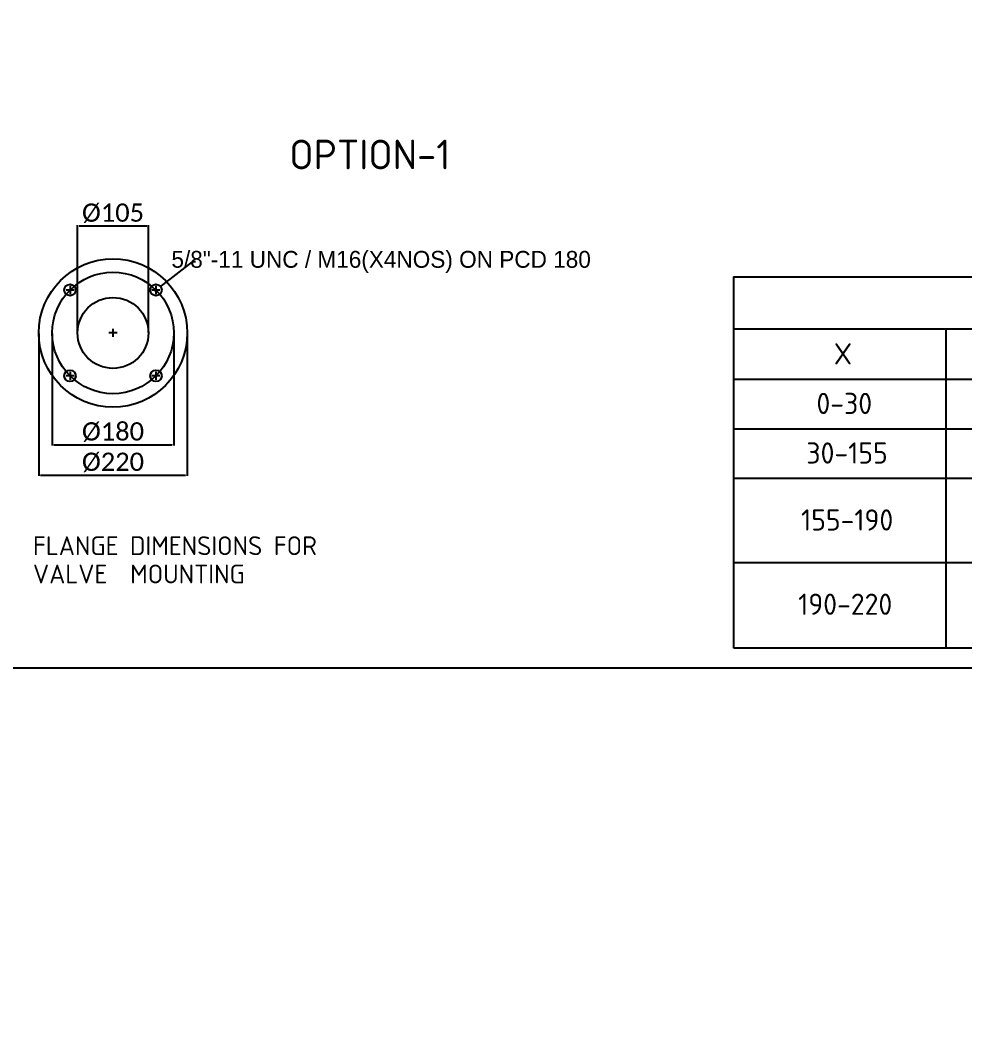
# Model space of a CAD drawing. Header units: millimetres. Extents: x 0 to 4637, y 0 to 3023.
# Drawn here: x 1315 to 2714, y 0 to 1512 of the extents above; entities that cross this region are included whole.
import ezdxf
from ezdxf import colors
from ezdxf.entities.mleader import LeaderData, LeaderLine
from ezdxf.enums import TextEntityAlignment as Align
from ezdxf.lldxf.tags import DXFTag
from ezdxf.math import Vec2, Vec3

# ---------------------------------------------------------------- set-up
doc = ezdxf.new("R2010")
doc.units = ezdxf.units.MM
for name, color, linetype in [('Default', 7, 'Continuous'), ('DV9_Default', 7, 'Continuous'), ('T-FLANGE_MOUNTIN', 7, 'Continuous')]:
    doc.layers.add(name, color=color, linetype=linetype)
doc.styles.add('SEACAD_Solid_Edge_ANSI', font='seans.ttf')
doc.styles.add('SEACAD_Solid_Edge_ISO', font='seiso.ttf')
doc.styles.get("Standard").update_dxf_attribs({"font": 'calibri.ttf'})
tags = doc.linetypes.add('CENTER2', pattern=[28.575, 19.05, -3.175, 3.175, -3.175]).pattern_tags.tags
tags[10:11] = [DXFTag(74, 4), DXFTag(75, 0), DXFTag(340, '0'), DXFTag(46, 0.0), DXFTag(50, 0.0), DXFTag(44, 0.0), DXFTag(45, 0.0)]
tags[8:9] = [DXFTag(74, 4), DXFTag(75, 0), DXFTag(340, '0'), DXFTag(46, 0.0), DXFTag(50, 0.0), DXFTag(44, 0.0), DXFTag(45, 0.0)]
tags[6:7] = [DXFTag(74, 4), DXFTag(75, 0), DXFTag(340, '0'), DXFTag(46, 0.0), DXFTag(50, 0.0), DXFTag(44, 0.0), DXFTag(45, 0.0)]
tags[4:5] = [DXFTag(74, 4), DXFTag(75, 0), DXFTag(340, '0'), DXFTag(46, 0.0), DXFTag(50, 0.0), DXFTag(44, 0.0), DXFTag(45, 0.0)]
tags = doc.linetypes.add('HIDDEN2', pattern=[4.7625, 3.175, -1.5875]).pattern_tags.tags
tags[6:7] = [DXFTag(74, 4), DXFTag(75, 0), DXFTag(340, '0'), DXFTag(46, 0.0), DXFTag(50, 0.0), DXFTag(44, 0.0), DXFTag(45, 0.0)]
tags[4:5] = [DXFTag(74, 4), DXFTag(75, 0), DXFTag(340, '0'), DXFTag(46, 0.0), DXFTag(50, 0.0), DXFTag(44, 0.0), DXFTag(45, 0.0)]
doc.dimstyles.new('ANSI_(mm)', dxfattribs={"dimtxt": 4.445, "dimasz": 4.445, "dimexe": 2.2225, "dimexo": 2.2225, "dimgap": 1.11125, "dimtad": 0, "dimtih": 1, "dimtoh": 1, "dimdec": 0, "dimlfac": 7.692308, "dimdsep": 46, "dimtxsty": 'SEACAD_Solid_Edge_ANSI', "dimblk1": '_SE_FILLED', "dimblk2": '_SE_FILLED', "dimsah": 1, "dimcen": 2.2225, "dimadec": 0, "dimazin": 0, "dimtfac": 0.8, "dimtdec": 3, "dimtofl": 0, "dimtmove": 0, "dimatfit": 3, "dimfxl": 1, "dimtolj": 1, "dimarcsym": 0})
doc.dimstyles.new('ISO-25', dxfattribs={"dimtxt": 2.5, "dimasz": 2.5, "dimexe": 1.25, "dimexo": 0.625, "dimtad": 1, "dimtxsty": 'Standard', "dimcen": 2.5, "dimadec": 0, "dimazin": 0, "dimtfac": 1, "dimtmove": 0, "dimatfit": 3, "dimfxl": 1, "dimarcsym": 0})

# ---------------------------------------------------------------- blocks, each defined once
blk = doc.blocks.new('SEANNOT_GROUP13')
at = {"layer": 'Default', "color": 7, "linetype": 'CENTER2'}
for p, q in [((96.35, 97.49), (96.35, 92.72)), ((98.73, 95.1), (93.97, 95.1))]:
    blk.add_line(p, q, dxfattribs=at)
blk = doc.blocks.new('SEANNOT_GROUP14')
at = {"layer": 'Default', "color": 7, "linetype": 'CENTER2'}
for p, q in [((121.81, 122.94), (121.81, 118.18)), ((124.19, 120.56), (119.43, 120.56))]:
    blk.add_line(p, q, dxfattribs=at)
blk = doc.blocks.new('SEANNOT_GROUP15')
at = {"layer": 'Default', "color": 7, "linetype": 'CENTER2'}
for p, q in [((70.9, 122.94), (70.9, 118.18)), ((73.28, 120.56), (68.51, 120.56))]:
    blk.add_line(p, q, dxfattribs=at)
blk = doc.blocks.new('SEANNOT_GROUP16')
at = {"layer": 'Default', "color": 7, "linetype": 'CENTER2'}
for p, q in [((73.28, 69.65), (68.51, 69.65)), ((70.9, 72.03), (70.9, 67.27))]:
    blk.add_line(p, q, dxfattribs=at)
blk = doc.blocks.new('SEANNOT_GROUP17')
at = {"layer": 'Default', "color": 7, "linetype": 'CENTER2'}
for p, q in [((124.19, 69.65), (119.43, 69.65)), ((121.81, 72.03), (121.81, 67.27))]:
    blk.add_line(p, q, dxfattribs=at)
blk = doc.blocks.new('SE')
at = {"layer": 'Default', "color": 7, "linetype": 'Continuous'}
for p, q in [((249.59, 80.2), (414.95, 80.2)), ((299.59, 80.2), (299.59, 68.31)), ((336.59, 80.2), (336.59, 68.31)), ((249.59, 68.31), (414.95, 68.31)), ((299.59, 68.31), (299.59, 56.61)), ((336.59, 68.31), (336.59, 56.61)), ((249.59, 56.61), (414.95, 56.61)), ((299.59, 56.61), (299.59, 44.9)), ((336.59, 56.61), (336.59, 44.9)), ((249.59, 44.9), (414.95, 44.9)), ((299.59, 44.9), (299.59, 25.01)), ((336.59, 44.9), (336.59, 25.01)), ((249.59, 25.01), (414.95, 25.01)), ((299.59, 25.01), (299.59, 4.77)), ((336.59, 25.01), (336.59, 4.77))]:
    blk.add_line(p, q, dxfattribs=at)
blk.add_lwpolyline([(249.59, 4.77), (249.59, 92.43), (414.95, 92.43), (414.95, 4.77), (249.59, 4.77)], dxfattribs=at)
at = {"layer": 'Default', "color": 7, "linetype": 'Continuous', "style": 'SEACAD_Solid_Edge_ISO'}
for s, p in [('                  DIMENSION                          REMARK', (251.7, 88.84)), ('X', (273.18, 76.78)), ('Y', (316.61, 76.78)), ('0-30', (269.08, 65.07)), ('257-286', (307.47, 65.07)), ('No Spare Required', (353.44, 65.07)), ('30-155', (266.7, 53.37)), ('257', (313.55, 53.37)), ('No Spare Required', (353.44, 53.37)), ('Order Spare ( 4 inch wall', (345.31, 41.66)), ('155-190', (265.45, 37.57)), ('257', (313.55, 37.57)), ('extension 41mm )', (355.54, 33.48)), ('Order Spare ( 4 inch wall', (345.31, 21.77)), ('190-220', (264.77, 17.68)), ('257', (313.55, 17.68)), ('extension 65mm )', (355.08, 13.59))]:
    blk.add_text(s, height=5, dxfattribs=at).set_placement(p, align=Align.TOP_LEFT)
blk = doc.blocks.new('SE12')
at = {"layer": 'DV9_Default', "color": 7, "linetype": 'HIDDEN2'}
blk.add_circle((96.35, 95.1), 36, dxfattribs=at)
at = {"layer": 'T-FLANGE_MOUNTIN', "color": 7, "linetype": 'Continuous'}
for centre, radius in [((96.35, 95.1), 44), ((70.9, 120.56), 3.4), ((121.81, 120.56), 3.4), ((96.35, 95.1), 21), ((70.9, 69.65), 3.4), ((121.81, 69.65), 3.4)]:
    blk.add_circle(centre, radius, dxfattribs=at)
blk = doc.blocks.new('_SE_FILLED')
at = {"color": 0}
blk.add_line((0, 0), (-1, 0), dxfattribs=at)
blk.add_solid([(0, 0), (-1, -0.1665), (-1, 0.1665), (0, 0)], dxfattribs=at)
blk = doc.blocks.new('*D89')
at = {"layer": 'Default', "color": 0, "linetype": 'Continuous', "lineweight": -2}
for p in [(1526.1, 1120.1), (1574.6, 1153.9)]:
    blk.add_line(p, (1570.2, 1153.9), dxfattribs=at)
at = {"layer": 'Default', "color": 0, "linetype": 'Continuous'}
for p, q in [((1513.6, 1112.2), (1518.1, 1112.2)), ((1515.8, 1110), (1515.8, 1114.5))]:
    blk.add_line(p, q, dxfattribs=at)
at = {"layer": 'Defpoints', "color": 0}
for p in [(1509.1, 1107.1), (1522.6, 1117.4)]:
    blk.add_point(p, dxfattribs=at)
at = {"layer": 'Default', "color": 0, "linetype": 'ByBlock', "lineweight": -2, "xscale": 4.445, "yscale": 4.445, "zscale": 4.445, "rotation": 217.4339760741913}
blk.add_blockref('_SE_FILLED', (1522.6, 1117.4), dxfattribs=at)
at = {"layer": 'Default', "color": 0, "insert": (1848.5, 1153.9), "char_height": 4.445, "attachment_point": 5, "style": 'SEACAD_Solid_Edge_ANSI'}
blk.add_mtext('\\A1;\\A1; {\\H5.624297x;5/8"-11 UNC / M16(X4NOS) ON PCD 180}', dxfattribs=at)
blk = doc.blocks.new('*D96')
at = {"color": 0, "lineweight": -2}
for p, q in [((1362.2, 1048), (1362.2, 881.7)), ((1542.2, 1048), (1542.2, 881.7)), ((1364.7, 882.9), (1539.7, 882.9))]:
    blk.add_line(p, q, dxfattribs=at)
at = {"color": 0}
for points in [[(1364.7, 883.3), (1364.7, 882.5), (1362.2, 882.9)], [(1539.7, 882.5), (1539.7, 883.3), (1542.2, 882.9)]]:
    blk.add_solid(points, dxfattribs=at)
at = {"layer": 'Defpoints', "color": 0}
for p in [(1362.2, 1048.6), (1542.2, 1048.6), (1542.2, 882.9)]:
    blk.add_point(p, dxfattribs=at)
at = {"color": 0, "insert": (1452.2, 901.7), "char_height": 2.5, "attachment_point": 5}
blk.add_mtext('{\\H10.8x;%%C180}', dxfattribs=at)
blk = doc.blocks.new('*D97')
at = {"color": 0, "lineweight": -2}
for p, q in [((1342.2, 1048), (1342.2, 836.7)), ((1562.2, 1048), (1562.2, 836.7)), ((1344.7, 837.9), (1559.7, 837.9))]:
    blk.add_line(p, q, dxfattribs=at)
at = {"color": 0}
for points in [[(1344.7, 838.3), (1344.7, 837.5), (1342.2, 837.9)], [(1559.7, 837.5), (1559.7, 838.3), (1562.2, 837.9)]]:
    blk.add_solid(points, dxfattribs=at)
at = {"layer": 'Defpoints', "color": 0}
for p in [(1342.2, 1048.6), (1562.2, 1048.6), (1562.2, 837.9)]:
    blk.add_point(p, dxfattribs=at)
at = {"color": 0, "insert": (1452.2, 856.7), "char_height": 2.5, "attachment_point": 5}
blk.add_mtext('{\\H10.8x;%%C220}', dxfattribs=at)
blk = doc.blocks.new('*D98')
at = {"color": 0, "lineweight": -2}
for p, q in [((1399.7, 1049.2), (1399.7, 1208.3)), ((1402.2, 1207.1), (1502.2, 1207.1)), ((1504.7, 1049.2), (1504.7, 1208.3))]:
    blk.add_line(p, q, dxfattribs=at)
at = {"color": 0}
for points in [[(1402.2, 1207.5), (1402.2, 1206.7), (1399.7, 1207.1)], [(1502.2, 1206.7), (1502.2, 1207.5), (1504.7, 1207.1)]]:
    blk.add_solid(points, dxfattribs=at)
at = {"layer": 'Defpoints', "color": 0}
for p in [(1504.7, 1207.1), (1399.7, 1048.6), (1504.7, 1048.6)]:
    blk.add_point(p, dxfattribs=at)
at = {"color": 0, "insert": (1452.2, 1225.9), "char_height": 2.5, "attachment_point": 5}
blk.add_mtext('{\\H10.8x;%%C105}', dxfattribs=at)

msp = doc.modelspace()

# ---------------------------------------------------------------- linework, layer by layer
msp.add_lwpolyline([(810.3822, 552.4492), (4637.0008, 552.4492), (4637.0008, 3023.4712), (810.3822, 3023.4712)], close=True)

# ---------------------------------------------------------------- block references
at = {"layer": 'Default', "color": 7, "linetype": 'Continuous', "xscale": 2.500000073038276, "yscale": 2.500000073038276, "zscale": 2.500000073038276}
msp.add_blockref('SE12', (1211.3109, 810.8413), dxfattribs=at)
at = {"layer": 'Default'}
for name, p, xscale, yscale, zscale in [('SE', (804.7265, 551.3132), 6.278552465, 6.278552465, 6.278552465), ('SEANNOT_GROUP15', (1211.3109, 810.8413), 2.500000073038276, 2.500000073038276, 2.500000073038276), ('SEANNOT_GROUP14', (1211.3109, 810.8413), 2.500000073038276, 2.500000073038276, 2.500000073038276), ('SEANNOT_GROUP13', (1211.3109, 810.8413), 2.500000073038276, 2.500000073038276, 2.500000073038276), ('SEANNOT_GROUP16', (1211.3109, 810.8413), 2.500000073038276, 2.500000073038276, 2.500000073038276), ('SEANNOT_GROUP17', (1211.3109, 810.8413), 2.500000073038276, 2.500000073038276, 2.500000073038276)]:
    msp.add_blockref(name, p, dxfattribs=dict(at, xscale=xscale, yscale=yscale, zscale=zscale))

# ---------------------------------------------------------------- texts
at = {"layer": 'Default', "color": 7, "linetype": 'Continuous', "style": 'SEACAD_Solid_Edge_ISO'}
msp.add_text('OPTION-1', height=43.94987, dxfattribs=at).set_placement((1713.2984, 1334.992), align=Align.TOP_LEFT)

# ---------------------------------------------------------------- dimensions: what is measured, and where the dimension line sits
for base, p1, p2, picture, middle in [((1504.6908, 1207.08), (1399.6908, 1048.6009), (1504.6908, 1048.6009), '*D98', (1452.1908, 1225.8988)), ((1562.1908, 837.9011), (1342.1908, 1048.6009), (1562.1908, 1048.6009), '*D97', (1452.1908, 856.7199)), ((1542.1908, 882.9105), (1362.1908, 1048.6009), (1542.1908, 1048.6009), '*D96', (1452.1908, 901.7294))]:
    dim = msp.add_linear_dim(base=base, p1=p1, p2=p2, text='{\\H10.8x;%%C<>}', dimstyle='ISO-25', override={"dimtxsty": 'Standard'})
    dim.commit()
    dim.dimension.update_dxf_attribs({"geometry": picture, "text_midpoint": middle})
at = {"layer": 'Default', "color": 7, "linetype": 'Continuous'}
dim = msp.add_diameter_dim_2p(p1=(1509.081, 1107.0739), p2=(1522.5799, 1117.4073), text='\\A1; {\\H5.624297x;5/8"-11 UNC / M16(X4NOS) ON PCD 180}', dimstyle='ANSI_(mm)', override={"dimdec": 2, "dimlfac": 6.25, "dimtxsty": 'SEACAD_Solid_Edge_ANSI'}, dxfattribs=at)
dim.commit()
dim.dimension.update_dxf_attribs({"geometry": '*D89', "text_midpoint": (1848.5478, 1153.8541), "dimtype": 163})

# ---------------------------------------------------------------- leaders
ml = msp.add_multileader_mtext('Standard', dxfattribs=at)
ml.set_content('{\\pxsm0.9;\\fSolid Edge ANSI|b0||i0||c0|p34;\\W1.; FLANGE DIMENSIONS FOR\\P VALVE  MOUNTING\\P}', color=256)
ml.set_leader_properties()
ml.build(insert=Vec2(0, 0))
ml.multileader.update_dxf_attribs({"dogleg_length": 0, "arrow_head_size": 27.9082})
ctx = ml.context
ctx.base_point, ctx.char_height, ctx.arrow_head_size, ctx.landing_gap_size, ctx.plane_origin, ctx.plane_x_axis = Vec3(1306.9208, 733.0005), 27.908166, 27.9082, 9.7679, Vec3(804.7265, 551.3132), Vec3(0.159272381, 0)
notes = []
notes.append((ctx, [(0, (0, 0, 0), (0, 0), (1, 0), 1, [])]))
ctx.mtext.insert = Vec3(1316.6887, 747.2519)
for ctx, leaders in notes:
    for number, flags, end, landing, length, lines in leaders:
        leader = LeaderData()
        leader.index, (leader.has_last_leader_line, leader.has_dogleg_vector, leader.attachment_direction) = number, flags
        leader.last_leader_point, leader.dogleg_vector, leader.dogleg_length = Vec3(end), Vec3(landing), length
        for number, points, colour, breaks in lines:
            line = LeaderLine()
            line.index, line.vertices, line.color, line.breaks = number, Vec3.list(points), colors.encode_raw_color(colour), breaks
            leader.lines.append(line)
        ctx.leaders.append(leader)

doc.saveas('drawing.dxf')
